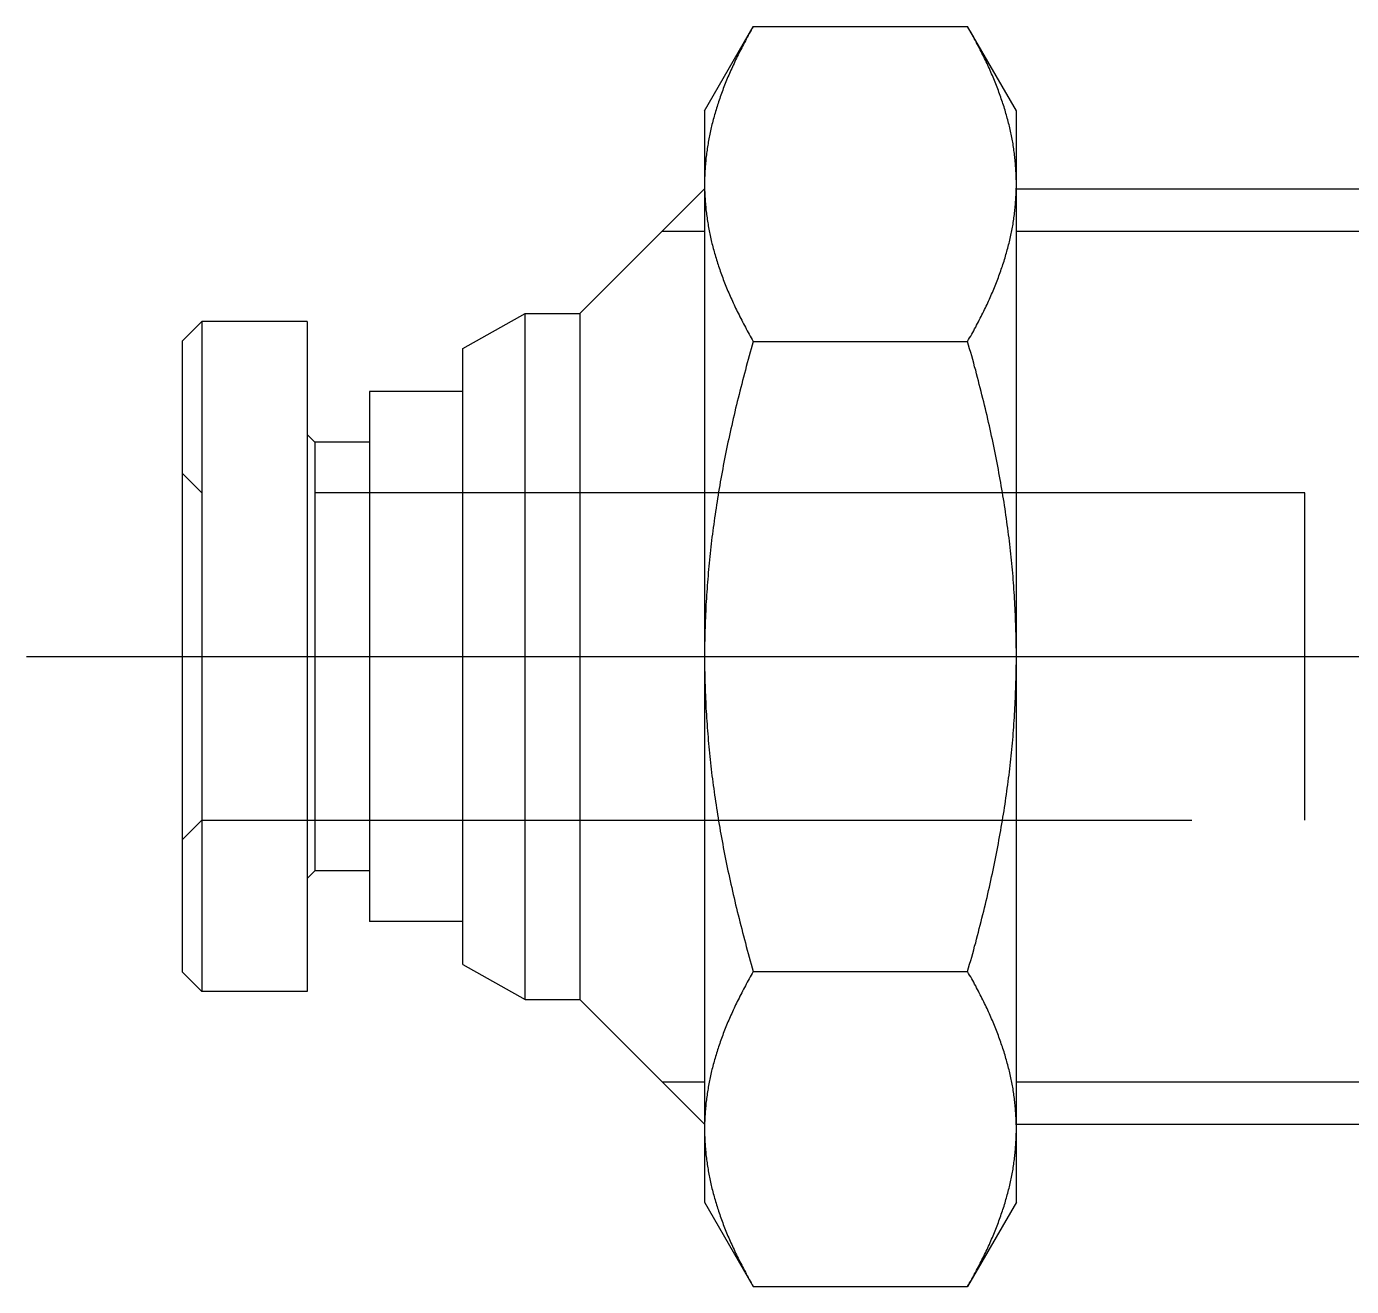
# Model space of a CAD drawing. Extents: x -3.1 to 61, y -28.5 to 10.1.
# Drawn here: x -2 to 15, y -8.08 to 8.08 of the extents above; entities that cross this region are included whole.
import ezdxf

# ---------------------------------------------------------------- set-up
doc = ezdxf.new("R2010")
doc.units = 0
doc.linetypes.add('CENTER', pattern=[50.8, 31.75, -6.35, 6.35, -6.35])
doc.linetypes.add('DASHED', pattern=[19.05, 12.7, -6.35])
doc.layers.get('0').update_dxf_attribs({"linetype": 'CONTINUOUS'})
doc.layers.add('CENTER', color=1, linetype='CENTER')

msp = doc.modelspace()

# ---------------------------------------------------------------- linework, layer by layer
at = {"color": 7, "linetype": 'CONTINUOUS'}
for p, q in [((6.7, 7), (7.325, 8.083)), ((7.325, 8.083), (10.075, 8.083)), ((10.7, 7), (10.075, 8.083)), ((6.7, 7), (6.7, 6.062)), ((10.7, 6.062), (10.7, 7)), ((5.1, 4.4), (6.7, 6)), ((6.7, 6.062), (6.7, 0)), ((10.7, 0), (10.7, 6.062)), ((10.7, 6), (19.3, 6)), ((0, 4.05), (0.25, 4.3)), ((0.25, 4.3), (0.25, -4.3)), ((1.6, 4.3), (0.25, 4.3)), ((1.6, 4.3), (1.6, -4.3)), ((3.6, 3.95), (4.4, 4.4)), ((4.4, -4.4), (4.4, 4.4)), ((4.4, 4.4), (5.1, 4.4)), ((5.1, 4.4), (5.1, -4.4)), ((0, -4.05), (0, 4.05)), ((3.6, -3.95), (3.6, 3.95)), ((7.325, 4.041), (10.075, 4.041)), ((2.4, 3.4), (2.4, -3.4)), ((3.6, 3.4), (2.4, 3.4)), ((1.7, 2.75), (1.6, 2.85)), ((1.7, 2.75), (1.7, -2.75)), ((2.4, 2.75), (1.7, 2.75)), ((6.7, 0), (6.7, -6.062)), ((10.7, -6.062), (10.7, 0)), ((1.7, -2.75), (1.6, -2.85)), ((2.4, -2.75), (1.7, -2.75)), ((3.6, -3.4), (2.4, -3.4)), ((0, -4.05), (0.25, -4.3)), ((3.6, -3.95), (4.4, -4.4)), ((7.325, -4.041), (10.075, -4.041)), ((1.6, -4.3), (0.25, -4.3)), ((4.4, -4.4), (5.1, -4.4)), ((5.1, -4.4), (6.7, -6)), ((6.7, -6.062), (6.7, -7)), ((10.7, -6), (19.3, -6)), ((10.7, -7), (10.7, -6.062)), ((6.7, -7), (7.325, -8.083)), ((10.7, -7), (10.075, -8.083)), ((7.325, -8.083), (10.075, -8.083))]:
    msp.add_line(p, q, dxfattribs=at)
at = {"color": 3, "linetype": 'CONTINUOUS'}
for p, q in [((6.159, 5.459), (6.7, 5.459)), ((10.7, 5.459), (19.3, 5.459)), ((6.159, -5.458), (6.7, -5.458)), ((10.7, -5.458), (19.3, -5.458))]:
    msp.add_line(p, q, dxfattribs=at)
at = {"color": 3, "linetype": 'DASHED'}
for p, q in [((0.25, 2.1), (0, 2.35)), ((14.4, 2.1), (0.25, 2.1)), ((14.4, -2.1), (14.4, 2.1)), ((0, -2.35), (0.25, -2.1)), ((0.25, -2.1), (14.4, -2.1))]:
    msp.add_line(p, q, dxfattribs=at)
at = {"color": 7}
for points in [[(7.325, 8.083, 0), (7.312, 8.06, 0), (7.299, 8.037, 0), (7.286, 8.014, 0), (7.273, 7.991, 0), (7.26, 7.968, 0), (7.248, 7.945, 0), (7.235, 7.922, 0), (7.223, 7.9, 0), (7.211, 7.877, 0), (7.199, 7.854, 0), (7.187, 7.832, 0), (7.176, 7.809, 0), (7.164, 7.787, 0), (7.153, 7.765, 0), (7.142, 7.743, 0), (7.131, 7.72, 0), (7.12, 7.698, 0), (7.109, 7.676, 0), (7.098, 7.654, 0), (7.088, 7.632, 0), (7.078, 7.61, 0), (7.068, 7.588, 0), (7.058, 7.567, 0), (7.048, 7.545, 0), (7.038, 7.523, 0), (7.028, 7.501, 0), (7.019, 7.48, 0), (7.01, 7.458, 0), (7, 7.437, 0), (6.991, 7.415, 0), (6.983, 7.394, 0), (6.974, 7.372, 0), (6.965, 7.351, 0), (6.957, 7.33, 0), (6.949, 7.308, 0), (6.94, 7.287, 0), (6.932, 7.266, 0), (6.924, 7.245, 0), (6.917, 7.224, 0), (6.909, 7.203, 0), (6.902, 7.181, 0), (6.894, 7.16, 0), (6.887, 7.139, 0), (6.88, 7.118, 0), (6.873, 7.097, 0), (6.866, 7.076, 0), (6.86, 7.056, 0), (6.853, 7.035, 0), (6.847, 7.014, 0), (6.84, 6.993, 0), (6.834, 6.972, 0), (6.828, 6.951, 0), (6.823, 6.931, 0), (6.817, 6.91, 0), (6.811, 6.889, 0), (6.806, 6.868, 0), (6.801, 6.848, 0), (6.795, 6.827, 0), (6.79, 6.806, 0), (6.785, 6.786, 0), (6.781, 6.765, 0), (6.776, 6.744, 0), (6.772, 6.724, 0), (6.767, 6.703, 0), (6.763, 6.682, 0), (6.759, 6.662, 0), (6.755, 6.641, 0), (6.751, 6.621, 0), (6.747, 6.6, 0), (6.744, 6.579, 0), (6.74, 6.559, 0), (6.737, 6.538, 0), (6.734, 6.518, 0), (6.731, 6.497, 0), (6.728, 6.476, 0), (6.725, 6.456, 0), (6.723, 6.435, 0), (6.72, 6.415, 0), (6.718, 6.394, 0), (6.716, 6.373, 0), (6.714, 6.353, 0), (6.712, 6.332, 0), (6.71, 6.311, 0), (6.709, 6.291, 0), (6.707, 6.27, 0), (6.706, 6.249, 0), (6.705, 6.229, 0), (6.704, 6.208, 0), (6.703, 6.187, 0), (6.702, 6.166, 0), (6.701, 6.146, 0), (6.701, 6.125, 0), (6.7, 6.104, 0), (6.7, 6.083, 0), (6.7, 6.062, 0)], [(10.7, 6.062, 0), (10.7, 6.083, 0), (10.7, 6.104, 0), (10.699, 6.124, 0), (10.699, 6.145, 0), (10.698, 6.166, 0), (10.697, 6.186, 0), (10.697, 6.207, 0), (10.695, 6.227, 0), (10.694, 6.248, 0), (10.693, 6.269, 0), (10.691, 6.289, 0), (10.69, 6.31, 0), (10.688, 6.33, 0), (10.686, 6.351, 0), (10.684, 6.371, 0), (10.682, 6.392, 0), (10.68, 6.412, 0), (10.677, 6.433, 0), (10.675, 6.453, 0), (10.672, 6.474, 0), (10.669, 6.494, 0), (10.666, 6.515, 0), (10.663, 6.535, 0), (10.66, 6.556, 0), (10.657, 6.576, 0), (10.653, 6.597, 0), (10.649, 6.617, 0), (10.646, 6.638, 0), (10.642, 6.659, 0), (10.638, 6.679, 0), (10.633, 6.7, 0), (10.629, 6.72, 0), (10.625, 6.741, 0), (10.62, 6.761, 0), (10.615, 6.782, 0), (10.611, 6.803, 0), (10.606, 6.823, 0), (10.6, 6.844, 0), (10.595, 6.865, 0), (10.59, 6.885, 0), (10.584, 6.906, 0), (10.579, 6.927, 0), (10.573, 6.947, 0), (10.567, 6.968, 0), (10.561, 6.989, 0), (10.555, 7.01, 0), (10.548, 7.031, 0), (10.542, 7.052, 0), (10.535, 7.073, 0), (10.528, 7.093, 0), (10.521, 7.114, 0), (10.514, 7.135, 0), (10.507, 7.157, 0), (10.5, 7.178, 0), (10.492, 7.199, 0), (10.485, 7.22, 0), (10.477, 7.241, 0), (10.469, 7.262, 0), (10.461, 7.283, 0), (10.453, 7.305, 0), (10.445, 7.326, 0), (10.436, 7.347, 0), (10.428, 7.369, 0), (10.419, 7.39, 0), (10.41, 7.412, 0), (10.401, 7.433, 0), (10.392, 7.455, 0), (10.383, 7.477, 0), (10.373, 7.498, 0), (10.364, 7.52, 0), (10.354, 7.542, 0), (10.344, 7.564, 0), (10.334, 7.585, 0), (10.324, 7.607, 0), (10.313, 7.629, 0), (10.303, 7.651, 0), (10.292, 7.674, 0), (10.281, 7.696, 0), (10.271, 7.718, 0), (10.259, 7.74, 0), (10.248, 7.763, 0), (10.237, 7.785, 0), (10.225, 7.808, 0), (10.214, 7.83, 0), (10.202, 7.853, 0), (10.19, 7.875, 0), (10.178, 7.898, 0), (10.165, 7.921, 0), (10.153, 7.944, 0), (10.14, 7.967, 0), (10.127, 7.99, 0), (10.115, 8.013, 0), (10.101, 8.036, 0), (10.088, 8.06, 0), (10.075, 8.083, 0)], [(6.7, 6.062, 0), (6.7, 6.041, 0), (6.7, 6.02, 0), (6.701, 6, 0), (6.701, 5.979, 0), (6.702, 5.958, 0), (6.703, 5.937, 0), (6.704, 5.917, 0), (6.705, 5.896, 0), (6.706, 5.875, 0), (6.707, 5.854, 0), (6.709, 5.834, 0), (6.71, 5.813, 0), (6.712, 5.792, 0), (6.714, 5.772, 0), (6.716, 5.751, 0), (6.718, 5.73, 0), (6.72, 5.71, 0), (6.723, 5.689, 0), (6.725, 5.669, 0), (6.728, 5.648, 0), (6.731, 5.627, 0), (6.734, 5.607, 0), (6.737, 5.586, 0), (6.74, 5.566, 0), (6.744, 5.545, 0), (6.747, 5.524, 0), (6.751, 5.504, 0), (6.755, 5.483, 0), (6.759, 5.463, 0), (6.763, 5.442, 0), (6.767, 5.421, 0), (6.772, 5.401, 0), (6.776, 5.38, 0), (6.781, 5.359, 0), (6.785, 5.339, 0), (6.79, 5.318, 0), (6.795, 5.297, 0), (6.801, 5.277, 0), (6.806, 5.256, 0), (6.811, 5.235, 0), (6.817, 5.215, 0), (6.823, 5.194, 0), (6.828, 5.173, 0), (6.834, 5.152, 0), (6.84, 5.131, 0), (6.847, 5.111, 0), (6.853, 5.09, 0), (6.86, 5.069, 0), (6.866, 5.048, 0), (6.873, 5.027, 0), (6.88, 5.006, 0), (6.887, 4.985, 0), (6.894, 4.964, 0), (6.902, 4.943, 0), (6.909, 4.922, 0), (6.917, 4.901, 0), (6.924, 4.88, 0), (6.932, 4.858, 0), (6.94, 4.837, 0), (6.949, 4.816, 0), (6.957, 4.795, 0), (6.965, 4.773, 0), (6.974, 4.752, 0), (6.983, 4.731, 0), (6.991, 4.709, 0), (7, 4.688, 0), (7.01, 4.666, 0), (7.019, 4.645, 0), (7.028, 4.623, 0), (7.038, 4.601, 0), (7.048, 4.58, 0), (7.058, 4.558, 0), (7.068, 4.536, 0), (7.078, 4.514, 0), (7.088, 4.492, 0), (7.098, 4.47, 0), (7.109, 4.448, 0), (7.12, 4.426, 0), (7.131, 4.404, 0), (7.142, 4.382, 0), (7.153, 4.36, 0), (7.164, 4.337, 0), (7.176, 4.315, 0), (7.187, 4.293, 0), (7.199, 4.27, 0), (7.211, 4.247, 0), (7.223, 4.225, 0), (7.235, 4.202, 0), (7.248, 4.179, 0), (7.26, 4.157, 0), (7.273, 4.134, 0), (7.286, 4.111, 0), (7.299, 4.088, 0), (7.312, 4.065, 0), (7.325, 4.041, 0)], [(10.075, 4.041, 0), (10.088, 4.065, 0), (10.101, 4.088, 0), (10.115, 4.111, 0), (10.127, 4.134, 0), (10.14, 4.157, 0), (10.153, 4.18, 0), (10.165, 4.203, 0), (10.178, 4.226, 0), (10.19, 4.249, 0), (10.202, 4.272, 0), (10.214, 4.294, 0), (10.225, 4.317, 0), (10.237, 4.339, 0), (10.248, 4.362, 0), (10.259, 4.384, 0), (10.271, 4.406, 0), (10.281, 4.429, 0), (10.292, 4.451, 0), (10.303, 4.473, 0), (10.313, 4.495, 0), (10.324, 4.517, 0), (10.334, 4.539, 0), (10.344, 4.561, 0), (10.354, 4.583, 0), (10.364, 4.604, 0), (10.373, 4.626, 0), (10.383, 4.648, 0), (10.392, 4.669, 0), (10.401, 4.691, 0), (10.41, 4.713, 0), (10.419, 4.734, 0), (10.428, 4.756, 0), (10.436, 4.777, 0), (10.445, 4.798, 0), (10.453, 4.82, 0), (10.461, 4.841, 0), (10.469, 4.862, 0), (10.477, 4.883, 0), (10.485, 4.905, 0), (10.492, 4.926, 0), (10.5, 4.947, 0), (10.507, 4.968, 0), (10.514, 4.989, 0), (10.521, 5.01, 0), (10.528, 5.031, 0), (10.535, 5.052, 0), (10.542, 5.073, 0), (10.548, 5.094, 0), (10.555, 5.114, 0), (10.561, 5.135, 0), (10.567, 5.156, 0), (10.573, 5.177, 0), (10.579, 5.198, 0), (10.584, 5.218, 0), (10.59, 5.239, 0), (10.595, 5.26, 0), (10.6, 5.28, 0), (10.606, 5.301, 0), (10.611, 5.322, 0), (10.615, 5.342, 0), (10.62, 5.363, 0), (10.625, 5.384, 0), (10.629, 5.404, 0), (10.633, 5.425, 0), (10.638, 5.445, 0), (10.642, 5.466, 0), (10.646, 5.486, 0), (10.649, 5.507, 0), (10.653, 5.527, 0), (10.657, 5.548, 0), (10.66, 5.569, 0), (10.663, 5.589, 0), (10.666, 5.61, 0), (10.669, 5.63, 0), (10.672, 5.651, 0), (10.675, 5.671, 0), (10.677, 5.692, 0), (10.68, 5.712, 0), (10.682, 5.733, 0), (10.684, 5.753, 0), (10.686, 5.774, 0), (10.688, 5.794, 0), (10.69, 5.815, 0), (10.691, 5.835, 0), (10.693, 5.856, 0), (10.694, 5.876, 0), (10.695, 5.897, 0), (10.697, 5.918, 0), (10.697, 5.938, 0), (10.698, 5.959, 0), (10.699, 5.979, 0), (10.699, 6, 0), (10.7, 6.021, 0), (10.7, 6.041, 0), (10.7, 6.062, 0)], [(7.325, 4.041, 0), (7.312, 3.995, 0), (7.299, 3.949, 0), (7.286, 3.903, 0), (7.273, 3.857, 0), (7.26, 3.811, 0), (7.248, 3.766, 0), (7.235, 3.72, 0), (7.223, 3.675, 0), (7.211, 3.629, 0), (7.199, 3.584, 0), (7.187, 3.539, 0), (7.176, 3.495, 0), (7.164, 3.45, 0), (7.153, 3.405, 0), (7.142, 3.361, 0), (7.131, 3.316, 0), (7.12, 3.272, 0), (7.109, 3.228, 0), (7.098, 3.184, 0), (7.088, 3.14, 0), (7.078, 3.096, 0), (7.068, 3.052, 0), (7.058, 3.009, 0), (7.048, 2.965, 0), (7.038, 2.922, 0), (7.028, 2.879, 0), (7.019, 2.835, 0), (7.01, 2.792, 0), (7, 2.749, 0), (6.991, 2.706, 0), (6.983, 2.663, 0), (6.974, 2.62, 0), (6.965, 2.578, 0), (6.957, 2.535, 0), (6.949, 2.492, 0), (6.94, 2.45, 0), (6.932, 2.408, 0), (6.924, 2.365, 0), (6.917, 2.323, 0), (6.909, 2.281, 0), (6.902, 2.239, 0), (6.894, 2.196, 0), (6.887, 2.154, 0), (6.88, 2.112, 0), (6.873, 2.07, 0), (6.866, 2.029, 0), (6.86, 1.987, 0), (6.853, 1.945, 0), (6.847, 1.903, 0), (6.84, 1.862, 0), (6.834, 1.82, 0), (6.828, 1.778, 0), (6.823, 1.737, 0), (6.817, 1.695, 0), (6.811, 1.654, 0), (6.806, 1.612, 0), (6.801, 1.571, 0), (6.795, 1.53, 0), (6.79, 1.488, 0), (6.785, 1.447, 0), (6.781, 1.405, 0), (6.776, 1.364, 0), (6.772, 1.323, 0), (6.767, 1.282, 0), (6.763, 1.24, 0), (6.759, 1.199, 0), (6.755, 1.158, 0), (6.751, 1.117, 0), (6.747, 1.076, 0), (6.744, 1.034, 0), (6.74, 0.993, 0), (6.737, 0.952, 0), (6.734, 0.911, 0), (6.731, 0.87, 0), (6.728, 0.828, 0), (6.725, 0.787, 0), (6.723, 0.746, 0), (6.72, 0.705, 0), (6.718, 0.663, 0), (6.716, 0.622, 0), (6.714, 0.581, 0), (6.712, 0.54, 0), (6.71, 0.498, 0), (6.709, 0.457, 0), (6.707, 0.416, 0), (6.706, 0.374, 0), (6.705, 0.333, 0), (6.704, 0.291, 0), (6.703, 0.25, 0), (6.702, 0.208, 0), (6.701, 0.167, 0), (6.701, 0.125, 0), (6.7, 0.083, 0), (6.7, 0.042, 0), (6.7, 0, 0)], [(10.7, 0, 0), (10.7, 0.041, 0), (10.7, 0.083, 0), (10.699, 0.124, 0), (10.699, 0.165, 0), (10.698, 0.207, 0), (10.697, 0.248, 0), (10.697, 0.289, 0), (10.695, 0.33, 0), (10.694, 0.372, 0), (10.693, 0.413, 0), (10.691, 0.454, 0), (10.69, 0.495, 0), (10.688, 0.536, 0), (10.686, 0.577, 0), (10.684, 0.618, 0), (10.682, 0.659, 0), (10.68, 0.7, 0), (10.677, 0.741, 0), (10.675, 0.782, 0), (10.672, 0.823, 0), (10.669, 0.864, 0), (10.666, 0.905, 0), (10.663, 0.946, 0), (10.66, 0.987, 0), (10.657, 1.028, 0), (10.653, 1.069, 0), (10.649, 1.111, 0), (10.646, 1.152, 0), (10.642, 1.193, 0), (10.638, 1.234, 0), (10.633, 1.275, 0), (10.629, 1.316, 0), (10.625, 1.357, 0), (10.62, 1.398, 0), (10.615, 1.44, 0), (10.611, 1.481, 0), (10.606, 1.522, 0), (10.6, 1.563, 0), (10.595, 1.605, 0), (10.59, 1.646, 0), (10.584, 1.688, 0), (10.579, 1.729, 0), (10.573, 1.771, 0), (10.567, 1.812, 0), (10.561, 1.854, 0), (10.555, 1.895, 0), (10.548, 1.937, 0), (10.542, 1.979, 0), (10.535, 2.021, 0), (10.528, 2.063, 0), (10.521, 2.105, 0), (10.514, 2.147, 0), (10.507, 2.189, 0), (10.5, 2.231, 0), (10.492, 2.273, 0), (10.485, 2.315, 0), (10.477, 2.358, 0), (10.469, 2.4, 0), (10.461, 2.442, 0), (10.453, 2.485, 0), (10.445, 2.528, 0), (10.436, 2.57, 0), (10.428, 2.613, 0), (10.419, 2.656, 0), (10.41, 2.699, 0), (10.401, 2.742, 0), (10.392, 2.785, 0), (10.383, 2.829, 0), (10.373, 2.872, 0), (10.364, 2.916, 0), (10.354, 2.959, 0), (10.344, 3.003, 0), (10.334, 3.047, 0), (10.324, 3.091, 0), (10.313, 3.135, 0), (10.303, 3.179, 0), (10.292, 3.223, 0), (10.281, 3.267, 0), (10.271, 3.312, 0), (10.259, 3.356, 0), (10.248, 3.401, 0), (10.237, 3.446, 0), (10.225, 3.491, 0), (10.214, 3.536, 0), (10.202, 3.581, 0), (10.19, 3.627, 0), (10.178, 3.672, 0), (10.165, 3.718, 0), (10.153, 3.764, 0), (10.14, 3.809, 0), (10.127, 3.856, 0), (10.115, 3.902, 0), (10.101, 3.948, 0), (10.088, 3.995, 0), (10.075, 4.041, 0)], [(6.7, 0, 0), (6.7, -0.042, 0), (6.7, -0.083, 0), (6.701, -0.125, 0), (6.701, -0.167, 0), (6.702, -0.208, 0), (6.703, -0.25, 0), (6.704, -0.291, 0), (6.705, -0.333, 0), (6.706, -0.374, 0), (6.707, -0.416, 0), (6.709, -0.457, 0), (6.71, -0.498, 0), (6.712, -0.54, 0), (6.714, -0.581, 0), (6.716, -0.622, 0), (6.718, -0.663, 0), (6.72, -0.705, 0), (6.723, -0.746, 0), (6.725, -0.787, 0), (6.728, -0.828, 0), (6.731, -0.87, 0), (6.734, -0.911, 0), (6.737, -0.952, 0), (6.74, -0.993, 0), (6.744, -1.034, 0), (6.747, -1.076, 0), (6.751, -1.117, 0), (6.755, -1.158, 0), (6.759, -1.199, 0), (6.763, -1.24, 0), (6.767, -1.282, 0), (6.772, -1.323, 0), (6.776, -1.364, 0), (6.781, -1.405, 0), (6.785, -1.447, 0), (6.79, -1.488, 0), (6.795, -1.53, 0), (6.801, -1.571, 0), (6.806, -1.612, 0), (6.811, -1.654, 0), (6.817, -1.695, 0), (6.823, -1.737, 0), (6.828, -1.778, 0), (6.834, -1.82, 0), (6.84, -1.862, 0), (6.847, -1.903, 0), (6.853, -1.945, 0), (6.86, -1.987, 0), (6.866, -2.029, 0), (6.873, -2.07, 0), (6.88, -2.112, 0), (6.887, -2.154, 0), (6.894, -2.196, 0), (6.902, -2.239, 0), (6.909, -2.281, 0), (6.917, -2.323, 0), (6.924, -2.365, 0), (6.932, -2.408, 0), (6.94, -2.45, 0), (6.949, -2.492, 0), (6.957, -2.535, 0), (6.965, -2.578, 0), (6.974, -2.62, 0), (6.983, -2.663, 0), (6.991, -2.706, 0), (7, -2.749, 0), (7.01, -2.792, 0), (7.019, -2.835, 0), (7.028, -2.879, 0), (7.038, -2.922, 0), (7.048, -2.965, 0), (7.058, -3.009, 0), (7.068, -3.052, 0), (7.078, -3.096, 0), (7.088, -3.14, 0), (7.098, -3.184, 0), (7.109, -3.228, 0), (7.12, -3.272, 0), (7.131, -3.316, 0), (7.142, -3.361, 0), (7.153, -3.405, 0), (7.164, -3.45, 0), (7.176, -3.495, 0), (7.187, -3.539, 0), (7.199, -3.584, 0), (7.211, -3.629, 0), (7.223, -3.675, 0), (7.235, -3.72, 0), (7.248, -3.766, 0), (7.26, -3.811, 0), (7.273, -3.857, 0), (7.286, -3.903, 0), (7.299, -3.949, 0), (7.312, -3.995, 0), (7.325, -4.041, 0)], [(10.075, -4.041, 0), (10.088, -3.995, 0), (10.101, -3.948, 0), (10.115, -3.902, 0), (10.127, -3.856, 0), (10.14, -3.809, 0), (10.153, -3.764, 0), (10.165, -3.718, 0), (10.178, -3.672, 0), (10.19, -3.627, 0), (10.202, -3.581, 0), (10.214, -3.536, 0), (10.225, -3.491, 0), (10.237, -3.446, 0), (10.248, -3.401, 0), (10.259, -3.356, 0), (10.271, -3.312, 0), (10.281, -3.267, 0), (10.292, -3.223, 0), (10.303, -3.179, 0), (10.313, -3.135, 0), (10.324, -3.091, 0), (10.334, -3.047, 0), (10.344, -3.003, 0), (10.354, -2.959, 0), (10.364, -2.916, 0), (10.373, -2.872, 0), (10.383, -2.829, 0), (10.392, -2.785, 0), (10.401, -2.742, 0), (10.41, -2.699, 0), (10.419, -2.656, 0), (10.428, -2.613, 0), (10.436, -2.57, 0), (10.445, -2.528, 0), (10.453, -2.485, 0), (10.461, -2.442, 0), (10.469, -2.4, 0), (10.477, -2.358, 0), (10.485, -2.315, 0), (10.492, -2.273, 0), (10.5, -2.231, 0), (10.507, -2.189, 0), (10.514, -2.147, 0), (10.521, -2.105, 0), (10.528, -2.063, 0), (10.535, -2.021, 0), (10.542, -1.979, 0), (10.548, -1.937, 0), (10.555, -1.895, 0), (10.561, -1.854, 0), (10.567, -1.812, 0), (10.573, -1.771, 0), (10.579, -1.729, 0), (10.584, -1.688, 0), (10.59, -1.646, 0), (10.595, -1.605, 0), (10.6, -1.563, 0), (10.606, -1.522, 0), (10.611, -1.481, 0), (10.615, -1.44, 0), (10.62, -1.398, 0), (10.625, -1.357, 0), (10.629, -1.316, 0), (10.633, -1.275, 0), (10.638, -1.234, 0), (10.642, -1.193, 0), (10.646, -1.152, 0), (10.649, -1.111, 0), (10.653, -1.069, 0), (10.657, -1.028, 0), (10.66, -0.987, 0), (10.663, -0.946, 0), (10.666, -0.905, 0), (10.669, -0.864, 0), (10.672, -0.823, 0), (10.675, -0.782, 0), (10.677, -0.741, 0), (10.68, -0.7, 0), (10.682, -0.659, 0), (10.684, -0.618, 0), (10.686, -0.577, 0), (10.688, -0.536, 0), (10.69, -0.495, 0), (10.691, -0.454, 0), (10.693, -0.413, 0), (10.694, -0.372, 0), (10.695, -0.33, 0), (10.697, -0.289, 0), (10.697, -0.248, 0), (10.698, -0.207, 0), (10.699, -0.165, 0), (10.699, -0.124, 0), (10.7, -0.083, 0), (10.7, -0.041, 0), (10.7, 0, 0)], [(7.325, -4.041, 0), (7.312, -4.065, 0), (7.299, -4.088, 0), (7.286, -4.111, 0), (7.273, -4.134, 0), (7.26, -4.157, 0), (7.248, -4.179, 0), (7.235, -4.202, 0), (7.223, -4.225, 0), (7.211, -4.247, 0), (7.199, -4.27, 0), (7.187, -4.293, 0), (7.176, -4.315, 0), (7.164, -4.337, 0), (7.153, -4.36, 0), (7.142, -4.382, 0), (7.131, -4.404, 0), (7.12, -4.426, 0), (7.109, -4.448, 0), (7.098, -4.47, 0), (7.088, -4.492, 0), (7.078, -4.514, 0), (7.068, -4.536, 0), (7.058, -4.558, 0), (7.048, -4.58, 0), (7.038, -4.601, 0), (7.028, -4.623, 0), (7.019, -4.645, 0), (7.01, -4.666, 0), (7, -4.688, 0), (6.991, -4.709, 0), (6.983, -4.731, 0), (6.974, -4.752, 0), (6.965, -4.773, 0), (6.957, -4.795, 0), (6.949, -4.816, 0), (6.94, -4.837, 0), (6.932, -4.858, 0), (6.924, -4.88, 0), (6.917, -4.901, 0), (6.909, -4.922, 0), (6.902, -4.943, 0), (6.894, -4.964, 0), (6.887, -4.985, 0), (6.88, -5.006, 0), (6.873, -5.027, 0), (6.866, -5.048, 0), (6.86, -5.069, 0), (6.853, -5.09, 0), (6.847, -5.111, 0), (6.84, -5.131, 0), (6.834, -5.152, 0), (6.828, -5.173, 0), (6.823, -5.194, 0), (6.817, -5.215, 0), (6.811, -5.235, 0), (6.806, -5.256, 0), (6.801, -5.277, 0), (6.795, -5.297, 0), (6.79, -5.318, 0), (6.785, -5.339, 0), (6.781, -5.359, 0), (6.776, -5.38, 0), (6.772, -5.401, 0), (6.767, -5.421, 0), (6.763, -5.442, 0), (6.759, -5.463, 0), (6.755, -5.483, 0), (6.751, -5.504, 0), (6.747, -5.524, 0), (6.744, -5.545, 0), (6.74, -5.566, 0), (6.737, -5.586, 0), (6.734, -5.607, 0), (6.731, -5.627, 0), (6.728, -5.648, 0), (6.725, -5.669, 0), (6.723, -5.689, 0), (6.72, -5.71, 0), (6.718, -5.73, 0), (6.716, -5.751, 0), (6.714, -5.772, 0), (6.712, -5.792, 0), (6.71, -5.813, 0), (6.709, -5.834, 0), (6.707, -5.854, 0), (6.706, -5.875, 0), (6.705, -5.896, 0), (6.704, -5.917, 0), (6.703, -5.937, 0), (6.702, -5.958, 0), (6.701, -5.979, 0), (6.701, -6, 0), (6.7, -6.02, 0), (6.7, -6.041, 0), (6.7, -6.062, 0)], [(10.7, -6.062, 0), (10.7, -6.041, 0), (10.7, -6.021, 0), (10.699, -6, 0), (10.699, -5.979, 0), (10.698, -5.959, 0), (10.697, -5.938, 0), (10.697, -5.918, 0), (10.695, -5.897, 0), (10.694, -5.876, 0), (10.693, -5.856, 0), (10.691, -5.835, 0), (10.69, -5.815, 0), (10.688, -5.794, 0), (10.686, -5.774, 0), (10.684, -5.753, 0), (10.682, -5.733, 0), (10.68, -5.712, 0), (10.677, -5.692, 0), (10.675, -5.671, 0), (10.672, -5.651, 0), (10.669, -5.63, 0), (10.666, -5.61, 0), (10.663, -5.589, 0), (10.66, -5.569, 0), (10.657, -5.548, 0), (10.653, -5.527, 0), (10.649, -5.507, 0), (10.646, -5.486, 0), (10.642, -5.466, 0), (10.638, -5.445, 0), (10.633, -5.425, 0), (10.629, -5.404, 0), (10.625, -5.384, 0), (10.62, -5.363, 0), (10.615, -5.342, 0), (10.611, -5.322, 0), (10.606, -5.301, 0), (10.6, -5.28, 0), (10.595, -5.26, 0), (10.59, -5.239, 0), (10.584, -5.218, 0), (10.579, -5.198, 0), (10.573, -5.177, 0), (10.567, -5.156, 0), (10.561, -5.135, 0), (10.555, -5.114, 0), (10.548, -5.094, 0), (10.542, -5.073, 0), (10.535, -5.052, 0), (10.528, -5.031, 0), (10.521, -5.01, 0), (10.514, -4.989, 0), (10.507, -4.968, 0), (10.5, -4.947, 0), (10.492, -4.926, 0), (10.485, -4.905, 0), (10.477, -4.883, 0), (10.469, -4.862, 0), (10.461, -4.841, 0), (10.453, -4.82, 0), (10.445, -4.798, 0), (10.436, -4.777, 0), (10.428, -4.756, 0), (10.419, -4.734, 0), (10.41, -4.713, 0), (10.401, -4.691, 0), (10.392, -4.669, 0), (10.383, -4.648, 0), (10.373, -4.626, 0), (10.364, -4.604, 0), (10.354, -4.583, 0), (10.344, -4.561, 0), (10.334, -4.539, 0), (10.324, -4.517, 0), (10.313, -4.495, 0), (10.303, -4.473, 0), (10.292, -4.451, 0), (10.281, -4.429, 0), (10.271, -4.406, 0), (10.259, -4.384, 0), (10.248, -4.362, 0), (10.237, -4.339, 0), (10.225, -4.317, 0), (10.214, -4.294, 0), (10.202, -4.272, 0), (10.19, -4.249, 0), (10.178, -4.226, 0), (10.165, -4.203, 0), (10.153, -4.18, 0), (10.14, -4.157, 0), (10.127, -4.134, 0), (10.115, -4.111, 0), (10.101, -4.088, 0), (10.088, -4.065, 0), (10.075, -4.041, 0)], [(6.7, -6.062, 0), (6.7, -6.083, 0), (6.7, -6.104, 0), (6.701, -6.125, 0), (6.701, -6.146, 0), (6.702, -6.166, 0), (6.703, -6.187, 0), (6.704, -6.208, 0), (6.705, -6.229, 0), (6.706, -6.249, 0), (6.707, -6.27, 0), (6.709, -6.291, 0), (6.71, -6.311, 0), (6.712, -6.332, 0), (6.714, -6.353, 0), (6.716, -6.373, 0), (6.718, -6.394, 0), (6.72, -6.415, 0), (6.723, -6.435, 0), (6.725, -6.456, 0), (6.728, -6.476, 0), (6.731, -6.497, 0), (6.734, -6.518, 0), (6.737, -6.538, 0), (6.74, -6.559, 0), (6.744, -6.579, 0), (6.747, -6.6, 0), (6.751, -6.621, 0), (6.755, -6.641, 0), (6.759, -6.662, 0), (6.763, -6.682, 0), (6.767, -6.703, 0), (6.772, -6.724, 0), (6.776, -6.744, 0), (6.781, -6.765, 0), (6.785, -6.786, 0), (6.79, -6.806, 0), (6.795, -6.827, 0), (6.801, -6.848, 0), (6.806, -6.868, 0), (6.811, -6.889, 0), (6.817, -6.91, 0), (6.823, -6.931, 0), (6.828, -6.951, 0), (6.834, -6.972, 0), (6.84, -6.993, 0), (6.847, -7.014, 0), (6.853, -7.035, 0), (6.86, -7.056, 0), (6.866, -7.076, 0), (6.873, -7.097, 0), (6.88, -7.118, 0), (6.887, -7.139, 0), (6.894, -7.16, 0), (6.902, -7.181, 0), (6.909, -7.203, 0), (6.917, -7.224, 0), (6.924, -7.245, 0), (6.932, -7.266, 0), (6.94, -7.287, 0), (6.949, -7.308, 0), (6.957, -7.33, 0), (6.965, -7.351, 0), (6.974, -7.372, 0), (6.983, -7.394, 0), (6.991, -7.415, 0), (7, -7.437, 0), (7.01, -7.458, 0), (7.019, -7.48, 0), (7.028, -7.501, 0), (7.038, -7.523, 0), (7.048, -7.545, 0), (7.058, -7.567, 0), (7.068, -7.588, 0), (7.078, -7.61, 0), (7.088, -7.632, 0), (7.098, -7.654, 0), (7.109, -7.676, 0), (7.12, -7.698, 0), (7.131, -7.72, 0), (7.142, -7.743, 0), (7.153, -7.765, 0), (7.164, -7.787, 0), (7.176, -7.809, 0), (7.187, -7.832, 0), (7.199, -7.854, 0), (7.211, -7.877, 0), (7.223, -7.9, 0), (7.235, -7.922, 0), (7.248, -7.945, 0), (7.26, -7.968, 0), (7.273, -7.991, 0), (7.286, -8.014, 0), (7.299, -8.037, 0), (7.312, -8.06, 0), (7.325, -8.083, 0)], [(10.075, -8.083, 0), (10.088, -8.06, 0), (10.101, -8.036, 0), (10.115, -8.013, 0), (10.127, -7.99, 0), (10.14, -7.967, 0), (10.153, -7.944, 0), (10.165, -7.921, 0), (10.178, -7.898, 0), (10.19, -7.875, 0), (10.202, -7.853, 0), (10.214, -7.83, 0), (10.225, -7.808, 0), (10.237, -7.785, 0), (10.248, -7.763, 0), (10.259, -7.74, 0), (10.271, -7.718, 0), (10.281, -7.696, 0), (10.292, -7.674, 0), (10.303, -7.651, 0), (10.313, -7.629, 0), (10.324, -7.607, 0), (10.334, -7.585, 0), (10.344, -7.564, 0), (10.354, -7.542, 0), (10.364, -7.52, 0), (10.373, -7.498, 0), (10.383, -7.477, 0), (10.392, -7.455, 0), (10.401, -7.433, 0), (10.41, -7.412, 0), (10.419, -7.39, 0), (10.428, -7.369, 0), (10.436, -7.347, 0), (10.445, -7.326, 0), (10.453, -7.305, 0), (10.461, -7.283, 0), (10.469, -7.262, 0), (10.477, -7.241, 0), (10.485, -7.22, 0), (10.492, -7.199, 0), (10.5, -7.178, 0), (10.507, -7.157, 0), (10.514, -7.135, 0), (10.521, -7.114, 0), (10.528, -7.093, 0), (10.535, -7.073, 0), (10.542, -7.052, 0), (10.548, -7.031, 0), (10.555, -7.01, 0), (10.561, -6.989, 0), (10.567, -6.968, 0), (10.573, -6.947, 0), (10.579, -6.927, 0), (10.584, -6.906, 0), (10.59, -6.885, 0), (10.595, -6.865, 0), (10.6, -6.844, 0), (10.606, -6.823, 0), (10.611, -6.803, 0), (10.615, -6.782, 0), (10.62, -6.761, 0), (10.625, -6.741, 0), (10.629, -6.72, 0), (10.633, -6.7, 0), (10.638, -6.679, 0), (10.642, -6.659, 0), (10.646, -6.638, 0), (10.649, -6.617, 0), (10.653, -6.597, 0), (10.657, -6.576, 0), (10.66, -6.556, 0), (10.663, -6.535, 0), (10.666, -6.515, 0), (10.669, -6.494, 0), (10.672, -6.474, 0), (10.675, -6.453, 0), (10.677, -6.433, 0), (10.68, -6.412, 0), (10.682, -6.392, 0), (10.684, -6.371, 0), (10.686, -6.351, 0), (10.688, -6.33, 0), (10.69, -6.31, 0), (10.691, -6.289, 0), (10.693, -6.269, 0), (10.694, -6.248, 0), (10.695, -6.227, 0), (10.697, -6.207, 0), (10.697, -6.186, 0), (10.698, -6.166, 0), (10.699, -6.145, 0), (10.699, -6.124, 0), (10.7, -6.104, 0), (10.7, -6.083, 0), (10.7, -6.062, 0)]]:
    msp.add_polyline3d(points, dxfattribs=at)
at = {"layer": 'CENTER', "color": 1, "linetype": 'CENTER'}
msp.add_line((-2, 0), (32, 0), dxfattribs=at)

doc.saveas('drawing.dxf')
